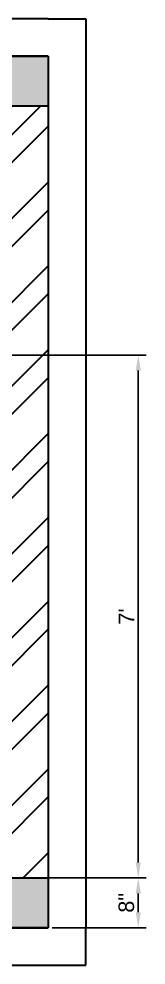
# Model space of a CAD drawing. Header units: millimetres. Extents: x 2258 to 5600, y 711 to 2563.
# Drawn here: x 4206 to 4226.4, y 752.6 to 904.6 of the extents above; entities that cross this region are included whole.
import ezdxf

# ---------------------------------------------------------------- set-up
doc = ezdxf.new("R2010")
doc.units = ezdxf.units.MM
doc.layers.add('HAT', color=8, linetype='Continuous', lineweight=18)
doc.styles.get("Standard").update_dxf_attribs({"font": 'arial.ttf'})
doc.dimstyles.new('ISO-25', dxfattribs={"dimtxt": 2.5, "dimasz": 2.5, "dimexe": 1.25, "dimexo": 0.625, "dimtad": 1, "dimtxsty": 'Standard', "dimcen": 2.5, "dimadec": 0, "dimazin": 0, "dimtfac": 1, "dimtmove": 0, "dimatfit": 3, "dimfxl": 1, "dimarcsym": 0})

# ---------------------------------------------------------------- blocks, each defined once
blk = doc.blocks.new('*D175')
at = {"layer": 'Defpoints', "color": 0, "transparency": 16777216}
for p in [(4161, 850.62), (4161, 766.62), (4225.16, 766.62)]:
    blk.add_point(p, dxfattribs=at)
at = {"layer": 'HAT', "color": 0, "linetype": 'Continuous', "lineweight": -2, "transparency": 16777216}
for p, q in [((4161.62, 850.62), (4226.41, 850.62)), ((4225.16, 848.12), (4225.16, 769.12)), ((4161.62, 766.62), (4226.41, 766.62))]:
    blk.add_line(p, q, dxfattribs=at)
at = {"layer": 'HAT', "color": 0, "transparency": 16777216}
for points in [[(4224.74, 848.12), (4225.57, 848.12), (4225.16, 850.62)], [(4224.74, 769.12), (4225.57, 769.12), (4225.16, 766.62)]]:
    blk.add_solid(points, dxfattribs=at)
at = {"layer": 'HAT', "color": 0, "lineweight": 30, "transparency": 16777216, "insert": (4223.28, 808.62), "char_height": 2.5, "attachment_point": 5, "rotation": 90}
blk.add_mtext("7'", dxfattribs=at)
blk = doc.blocks.new('*D181')
at = {"layer": 'Defpoints', "color": 0, "transparency": 16777216}
for p in [(4210.72, 766.62), (4210.72, 758.62), (4225.16, 758.62)]:
    blk.add_point(p, dxfattribs=at)
at = {"layer": 'HAT', "color": 0, "linetype": 'Continuous', "lineweight": -2, "transparency": 16777216}
for p, q in [((4211.35, 766.62), (4226.41, 766.62)), ((4225.16, 764.12), (4225.16, 761.12)), ((4211.35, 758.62), (4226.41, 758.62))]:
    blk.add_line(p, q, dxfattribs=at)
at = {"layer": 'HAT', "color": 0, "transparency": 16777216}
for points in [[(4224.74, 764.12), (4225.57, 764.12), (4225.16, 766.62)], [(4224.74, 761.12), (4225.57, 761.12), (4225.16, 758.62)]]:
    blk.add_solid(points, dxfattribs=at)
at = {"layer": 'HAT', "color": 0, "lineweight": 30, "transparency": 16777216, "insert": (4223.25, 762.62), "char_height": 2.5, "attachment_point": 5, "rotation": 90}
blk.add_mtext('8"', dxfattribs=at)

msp = doc.modelspace()

# ---------------------------------------------------------------- hatches: boundary and pattern name
at = {"true_color": 0x000000, "transparency": 33554687}
h = msp.add_hatch(dxfattribs=at)
h.set_pattern_fill('AR-CONC', color=18, scale=0.04)
h.set_pattern_definition([(50, (1040.9975, -130.6287), (7.287387, -0.637563), [0.762, -8.382]), (355, (1040.9975, -130.629), (-1.409737, 7.642274), [0.6096, -6.705623]), (100.45144, (1041.605, -130.682), (5.87765, 7.00471), [0.6476, -7.12361]), (46.1842, (1040.9975, -128.597), (10.843162, -1.681693), [1.143, -12.573]), (96.63556, (1041.901, -128.737), (9.496165, 9.897045), [0.9714, -10.685424]), (351.18415, (1040.998, -128.597), (9.496165, 9.897045), [0.9144, -10.05839]), (21, (1042.0135, -129.1047), (6.064576, -4.090608), [0.762, -8.382]), (326, (1042.0135, -129.105), (2.472081, 7.367519), [0.6096, -6.7056]), (71.45144, (1042.519, -129.4456), (8.536657, 3.276911), [0.6476, -7.123598]), (37.5, (1040.9975, -130.6287), (0.1235441, 3.3822016), [0, -6.62432, 0, -6.8072, 0, -6.731]), (7.5, (1040.9975, -130.6287), (2.6727865, 4.007223), [0, -3.88112, 0, -6.47192, 0, -2.5654]), (327.5, (1038.7318, -130.6287), (5.4236238, -0.2291498), [0, -2.54, 0, -7.9248, 0, -10.5156]), (317.5, (1037.716, -130.6287), (5.925167, 1.0170596), [0, -3.302, 0, -5.26288, 0, -7.4676])])
h.paths.add_polyline_path([(4210.686, 766.681), (4031.045, 766.681), (4023.319, 766.681), (4023.319, 758.815), (4210.686, 758.681)])
h.paths.add_polyline_path([(4210.724, 898.622), (4023.357, 898.622), (4023.356, 890.622), (4210.724, 890.622)])
at = {"layer": 'HAT', "lineweight": 30, "true_color": 0x000000}
h = msp.add_hatch(dxfattribs=at)
h.set_pattern_fill('ANSI32', color=18)
h.set_pattern_definition([(45, (2570.343, 342.599), (-6.73519, 6.73519), []), (45, (2574.833, 342.599), (-6.73519, 6.73519), [])])
h.paths.add_polyline_path([(4031.083, 890.622), (4023.356, 890.622), (4023.356, 848.622), (4031.083, 848.622)])
h.paths.add_polyline_path([(4031.083, 813.622), (4023.356, 813.622), (4023.356, 766.622), (4031.083, 766.622), (4031.083, 784.622)])
h.paths.add_polyline_path([(4210.724, 890.622), (4202.997, 890.622), (4202.997, 850.622), (4202.997, 846.622), (4202.997, 766.622), (4210.724, 766.622)])

# ---------------------------------------------------------------- linework, layer by layer
at = {"layer": 'HAT', "color": 18, "lineweight": 30, "true_color": 0x000000}
for p, q in [((4210.724, 904.622), (4017.357, 904.622)), ((4210.724, 904.622), (4216.724, 904.622)), ((4216.724, 904.622), (4216.724, 758.622)), ((4210.724, 898.622), (4023.357, 898.622)), ((4023.357, 898.622), (4210.724, 898.622)), ((4210.724, 898.622), (4210.724, 890.622)), ((4210.724, 894.622), (4210.724, 762.622)), ((4210.724, 890.622), (4023.356, 890.622)), ((4210.724, 890.622), (4023.356, 890.622)), ((4023.356, 766.622), (4210.724, 766.622)), ((4202.997, 766.622), (4210.724, 766.622)), ((4210.724, 766.622), (4210.724, 758.622)), ((4210.724, 766.622), (4210.724, 758.622)), ((4023.356, 758.622), (4210.724, 758.622)), ((4210.724, 758.622), (4023.356, 758.622)), ((4216.724, 752.622), (4216.724, 758.622)), ((4017.356, 752.622), (4216.724, 752.622))]:
    msp.add_line(p, q, dxfattribs=at)

# ---------------------------------------------------------------- dimensions: what is measured, and where the dimension line sits
for base, p1, p2, text, picture, middle in [((4225.156, 766.622), (4160.997, 850.622), (4160.997, 766.622), "7'", '*D175', (4223.281, 808.622)), ((4225.156, 758.622), (4210.724, 766.622), (4210.724, 758.622), '<>"', '*D181', (4223.254, 762.622))]:
    dim = msp.add_linear_dim(base=base, p1=p1, p2=p2, angle=90, text=text, dimstyle='ISO-25', dxfattribs=at)
    dim.commit()
    dim.dimension.update_dxf_attribs({"geometry": picture, "text_midpoint": middle})

doc.saveas('drawing.dxf')
